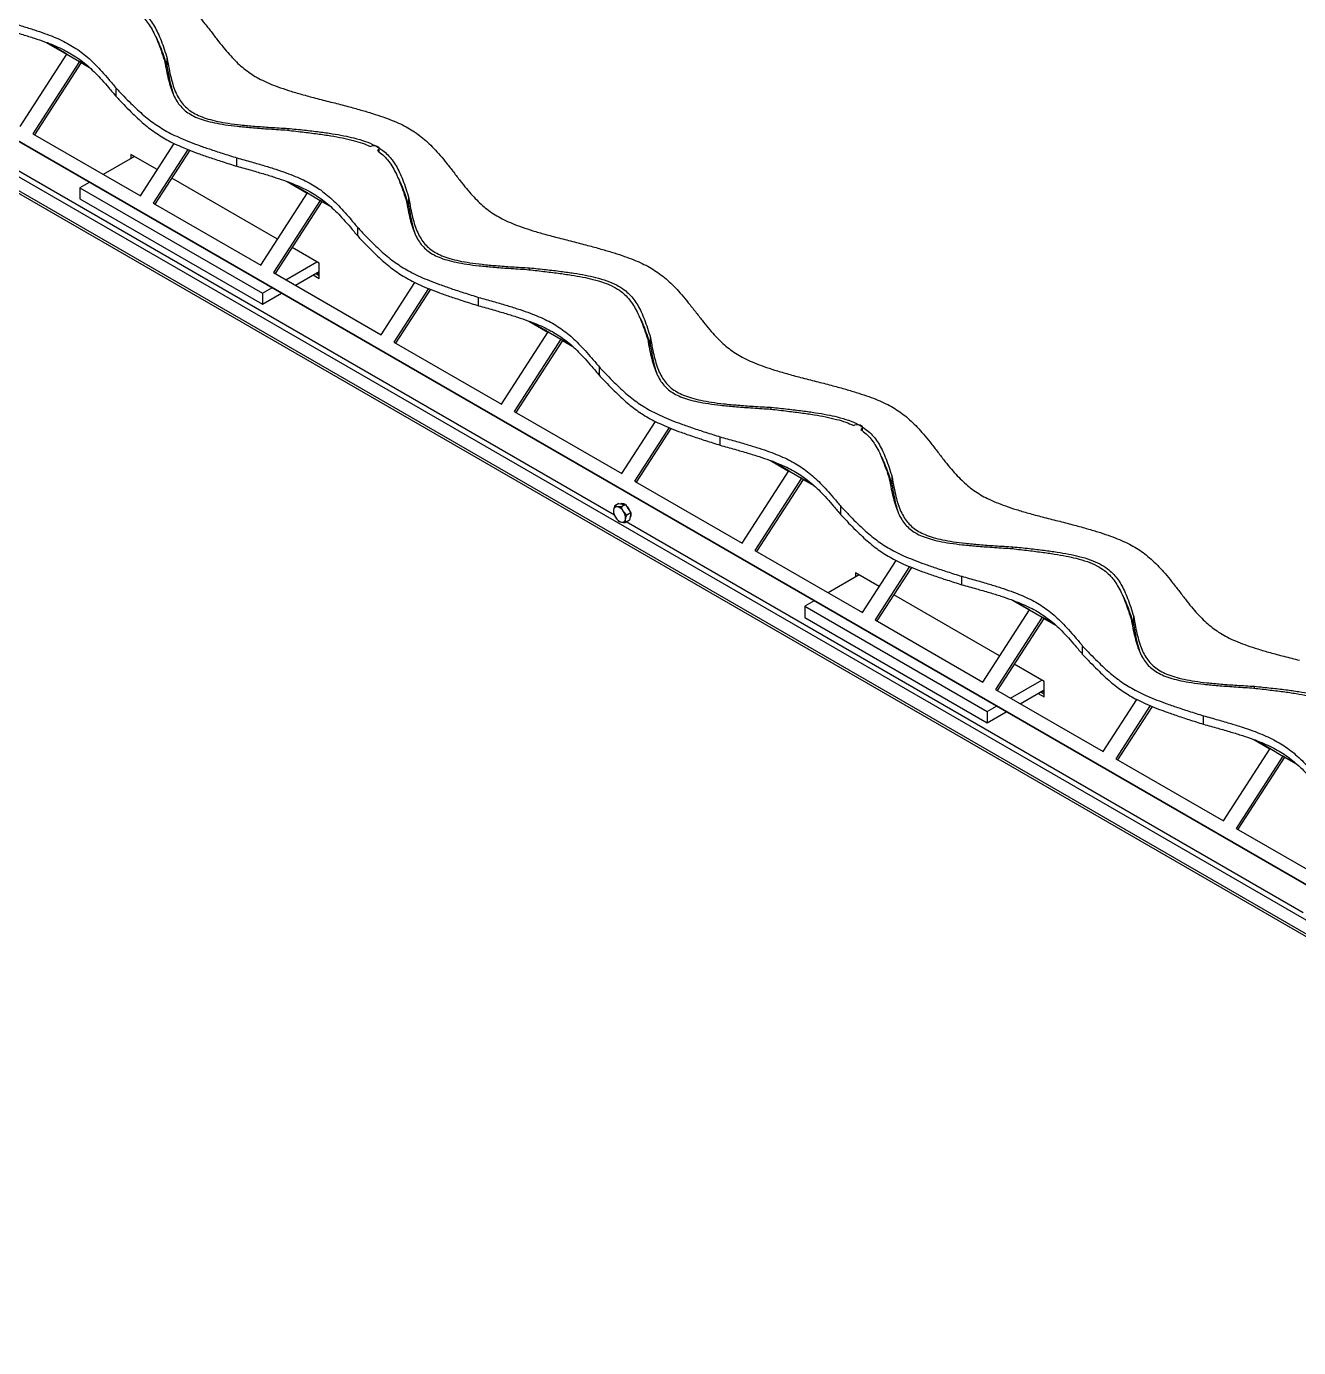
# Model space of a CAD drawing. Header units: millimetres. Extents: x 1364877 to 2662909, y 234189 to 1399913.
# Drawn here: x 1892463 to 1916795, y 285123 to 310395 of the extents above; entities that cross this region are included whole.
import ezdxf

# ---------------------------------------------------------------- set-up
doc = ezdxf.new("R2010")
doc.units = ezdxf.units.MM
doc.header["$LTSCALE"] = 5
doc.header["$MEASUREMENT"] = 0
doc.layers.add('A-CONC-LIN2', color=7, linetype='CONTINUOUS', lineweight=25)

msp = doc.modelspace()

# ---------------------------------------------------------------- linework, layer by layer
at = {"layer": 'A-CONC-LIN2'}
for p, q in [((1873846.5, 318858.7), (1929212.6, 286896.5)), ((1873876.3, 318835), (1929242.3, 286872.8)), ((1875417, 317272.1), (1930783.1, 285310)), ((1930552, 285176.6), (1875185.9, 317138.7)), ((1930552, 285123.2), (1875185.9, 317085.4)), ((1892828.9, 310094.5), (1893231.9, 309861.8)), ((1893235, 309866.6), (1892863.4, 310081.1)), ((1892340.3, 308483.2), (1893235, 309866.6)), ((1893235, 309866.6), (1893480, 309725.2)), ((1893480, 309725.2), (1892585.2, 308341.8)), ((1893509.7, 309701.5), (1892618.1, 308322.8)), ((1893649.1, 309627.6), (1893480, 309725.2)), ((1893509.7, 309701.5), (1893480, 309725.2)), ((1893509.7, 309701.5), (1893670.1, 309608.8)), ((1895156.7, 309612.4), (1895124.5, 309630.9)), ((1895155.7, 309618.4), (1895155.7, 309778.5)), ((1895189.9, 309424), (1895165.8, 309437.9)), ((1895177.4, 309387), (1895199.8, 309374)), ((1894177.8, 309053.9), (1894177.8, 309214)), ((1903712.1, 301044.4), (1890763.7, 308519.4)), ((1892585.2, 308341.8), (1894641.8, 307154.5)), ((1897466.5, 308407.5), (1897466.5, 308444.5)), ((1894641.8, 307154.5), (1895289.4, 308155.9)), ((1899209.4, 307993.2), (1899209.4, 308060.1)), ((1894527.1, 307907.9), (1893932, 307564.3)), ((1894965.4, 307654.8), (1894457.8, 307947.9)), ((1894457.8, 307947.9), (1894457.8, 307867.8)), ((1894504, 307921.2), (1894504, 307894.5)), ((1895551, 308040.2), (1894886.8, 307013.1)), ((1895587.1, 308026.4), (1894919.6, 306994.2)), ((1896488.6, 307719.9), (1896488.6, 307880)), ((1893665.8, 307410.7), (1893487.2, 307307.6)), ((1893487.2, 307307.6), (1893487.2, 307094.1)), ((1893487.2, 307307.6), (1896976.5, 305293.3)), ((1897266.9, 306326.2), (1895243.1, 307494.5)), ((1897450.4, 307426.5), (1897835, 307204.5)), ((1897838.1, 307209.3), (1897484.9, 307413.2)), ((1893487.2, 307094.1), (1896976.5, 305079.8)), ((1896943.4, 305825.9), (1897838.1, 307209.3)), ((1898083, 307067.9), (1897188.3, 305684.5)), ((1897838.1, 307209.3), (1898083, 307067.9)), ((1898270.6, 306959.6), (1898083, 307067.9)), ((1898112.7, 307044.2), (1898083, 307067.9)), ((1899777.2, 306950.4), (1899777.2, 307110.5)), ((1894886.8, 307013.1), (1896943.4, 305825.9)), ((1898112.7, 307044.2), (1897221.1, 305665.6)), ((1898112.7, 307044.2), (1898291.7, 306940.9)), ((1899778.2, 306944.4), (1899746.1, 306963)), ((1898799.4, 306385.9), (1898799.4, 306546)), ((1899811.4, 306756), (1899787.3, 306769.9)), ((1899799, 306719), (1899821.4, 306706.1)), ((1898062.6, 305866.9), (1897544.7, 306165.9)), ((1897421.3, 305550), (1898016.4, 305893.6)), ((1898062.6, 305573.3), (1898062.6, 305866.9)), ((1897188.3, 305684.5), (1899244.9, 304497.2)), ((1897606.1, 305443.3), (1898062.6, 305706.8)), ((1897947, 305640.1), (1898062.6, 305573.3)), ((1898062.6, 305626.7), (1897993.2, 305666.7)), ((1898062.6, 305653.4), (1898016.3, 305680.1)), ((1898062.6, 305660.3), (1898023.4, 305684.1)), ((1902088, 305739.6), (1902088, 305776.5)), ((1896976.5, 305293.3), (1897155.1, 305396.4)), ((1896976.5, 305293.3), (1896976.5, 305079.8)), ((1896976.5, 305079.8), (1897340, 305289.6)), ((1899244.9, 304497.2), (1899891.6, 305497.3)), ((1900152.6, 305380.6), (1899489.8, 304355.8)), ((1900188.3, 305366.2), (1899522.6, 304336.9)), ((1901110.2, 305051.9), (1901110.2, 305212)), ((1901546.4, 303168.6), (1902441.1, 304552)), ((1902072, 304758.6), (1902438, 304547.3)), ((1902441.1, 304552), (1902106.5, 304745.2)), ((1902441.1, 304552), (1902686.1, 304410.6)), ((1899489.8, 304355.8), (1901546.4, 303168.6)), ((1902686.1, 304410.6), (1901791.4, 303027.2)), ((1902715.8, 304386.9), (1901824.2, 303008.3)), ((1902892.2, 304291.7), (1902686.1, 304410.6)), ((1902715.8, 304386.9), (1902686.1, 304410.6)), ((1902715.8, 304386.9), (1902913.2, 304272.9)), ((1904399.7, 304276.5), (1904367.6, 304295)), ((1904398.8, 304282.5), (1904398.8, 304442.6)), ((1904432.9, 304088.1), (1904408.8, 304102)), ((1904420.5, 304051.1), (1904442.9, 304038.1)), ((1903420.9, 303718), (1903420.9, 303878.1)), ((1901791.4, 303027.2), (1903847.9, 301840)), ((1906709.5, 303071.6), (1906709.5, 303108.6)), ((1903847.9, 301840), (1904493.8, 302838.6)), ((1904754.2, 302721.1), (1904092.9, 301698.6)), ((1904789.6, 302706.1), (1904125.7, 301679.6)), ((1905731.7, 302384), (1905731.7, 302544.1)), ((1908452.6, 302657.3), (1908452.6, 302724.2)), ((1906694.1, 302090.3), (1907041.1, 301890)), ((1907044.2, 301894.8), (1906728.7, 302076.9)), ((1906149.5, 300511.3), (1907044.2, 301894.8)), ((1907289.1, 301753.4), (1906394.4, 300369.9)), ((1907044.2, 301894.8), (1907289.1, 301753.4)), ((1907513, 301624.1), (1907289.1, 301753.4)), ((1907318.8, 301729.6), (1907289.1, 301753.4)), ((1909020.3, 301614.5), (1909020.3, 301774.6)), ((1904092.9, 301698.6), (1906149.5, 300511.3)), ((1907318.8, 301729.6), (1906427.2, 300351)), ((1907318.8, 301729.6), (1907534.3, 301605.2)), ((1909021.3, 301608.5), (1908989.2, 301627.1)), ((1903795.3, 301269.2), (1903716.1, 301223.5)), ((1903795.3, 301269.2), (1903858, 301259.2)), ((1903920.8, 301249.1), (1903841.5, 301203.4)), ((1903858, 301259.2), (1903920.8, 301249.1)), ((1903920.8, 301249.1), (1903971.8, 301170)), ((1909054.5, 301420.1), (1909030.4, 301434)), ((1909042.1, 301383.1), (1909064.4, 301370.2)), ((1903692.6, 301085.4), (1903733.2, 301000.3)), ((1903841.5, 301203.4), (1903768.5, 301207.5)), ((1903943.5, 301045.2), (1903882.2, 301118.3)), ((1904022.7, 301090.9), (1903943.5, 301045.2)), ((1903971.8, 301170), (1904022.7, 301090.9)), ((1904011, 301021.9), (1903999.3, 300952.8)), ((1904022.7, 301090.9), (1904011, 301021.9)), ((1908042.5, 301050), (1908042.5, 301210.1)), ((1903794.6, 300927.2), (1903847, 300911.2)), ((1903999.3, 300952.8), (1903920, 300907.1)), ((1916883.5, 293440.7), (1903935, 300915.7)), ((1906394.4, 300369.9), (1908451, 299182.7)), ((1911331.1, 300403.6), (1911331.1, 300440.6)), ((1908451, 299182.7), (1909096, 300179.9)), ((1909355.8, 300061.6), (1908695.9, 299041.3)), ((1909391.2, 300046.6), (1908728.8, 299022.3)), ((1908391.7, 299904), (1907796.6, 299560.4)), ((1908774.6, 299683), (1908322.4, 299944)), ((1908322.4, 299944), (1908322.4, 299864)), ((1908368.6, 299917.3), (1908368.6, 299890.6)), ((1910353.2, 299716), (1910353.2, 299876.1)), ((1911076.1, 298354.3), (1909052.3, 299522.6)), ((1907530.5, 299406.8), (1907351.9, 299303.7)), ((1907351.9, 299303.7), (1907351.9, 299090.2)), ((1907351.9, 299303.7), (1910841.1, 297289.4)), ((1910752.5, 297854), (1911647.2, 299237.5)), ((1911315.1, 299422.7), (1911644.1, 299232.7)), ((1911647.2, 299237.5), (1911349.6, 299409.3)), ((1911647.2, 299237.5), (1911892.2, 299096.1)), ((1907351.9, 299090.2), (1910841.1, 297075.9)), ((1908695.9, 299041.3), (1910752.5, 297854)), ((1911892.2, 299096.1), (1910997.5, 297712.6)), ((1911921.9, 299072.3), (1911030.3, 297693.7)), ((1912135.3, 298955.7), (1911892.2, 299096.1)), ((1911921.9, 299072.3), (1911892.2, 299096.1)), ((1911921.9, 299072.3), (1912156.3, 298937)), ((1913641.9, 298946.5), (1913641.9, 299106.6)), ((1913642.8, 298940.6), (1913610.7, 298959.1)), ((1913676, 298752.2), (1913651.9, 298766.1)), ((1913663.6, 298715.1), (1913686, 298702.2)), ((1912664, 298382), (1912664, 298542.1)), ((1911927.2, 297863), (1911353.8, 298194)), ((1910997.5, 297712.6), (1913054.1, 296525.4)), ((1911285.9, 297546.1), (1911881, 297889.7)), ((1911470.8, 297439.4), (1911927.2, 297702.9)), ((1911927.2, 297569.5), (1911927.2, 297863)), ((1915952.6, 297735.7), (1915952.6, 297772.7)), ((1911811.6, 297636.2), (1911927.2, 297569.5)), ((1911927.2, 297622.8), (1911857.9, 297662.9)), ((1911927.2, 297649.5), (1911881, 297676.2)), ((1911927.2, 297656.5), (1911888, 297680.2)), ((1913054.1, 296525.4), (1913698.4, 297521.7)), ((1910841.1, 297289.4), (1911019.7, 297392.5)), ((1910841.1, 297289.4), (1910841.1, 297075.9)), ((1910841.1, 297075.9), (1911204.6, 297285.7)), ((1913957.4, 297402.1), (1913299, 296384)), ((1913992.8, 297387.1), (1913331.8, 296365)), ((1914974.8, 297048.1), (1914974.8, 297208.2)), ((1915936.6, 296754.7), (1916247.2, 296575.4)), ((1916250.3, 296580.2), (1915971.1, 296741.3)), ((1915355.6, 295196.7), (1916250.3, 296580.2)), ((1916495.2, 296438.8), (1915600.5, 295055.3)), ((1916250.3, 296580.2), (1916495.2, 296438.8)), ((1916756.8, 296287.8), (1916495.2, 296438.8)), ((1916524.9, 296415), (1916495.2, 296438.8)), ((1913299, 296384), (1915355.6, 295196.7)), ((1916524.9, 296415), (1915633.3, 295036.4)), ((1916524.9, 296415), (1916777.9, 296269)), ((1915600.5, 295055.3), (1917657.1, 293868.1))]:
    msp.add_line(p, q, dxfattribs=at)
for points in [[(1899039.1, 308098.4), (1899067, 308110.6), (1899100.5, 308116.3), (1899135.4, 308115), (1899167.2, 308106.6), (1899191.9, 308092.3), (1899206.4, 308074), (1899208.8, 308053.8), (1899198.8, 308034.5), (1899177.6, 308018.4)], [(1908282.3, 302762.5), (1908310.2, 302774.7), (1908343.7, 302780.5), (1908378.5, 302779.1), (1908410.4, 302770.7), (1908435.1, 302756.5), (1908449.6, 302738.1), (1908452, 302717.9), (1908441.9, 302698.6), (1908420.8, 302682.5)], [(1904022.6, 301028.5), (1904012.8, 300999.6), (1904005.3, 300988.6)], [(1904021.4, 301082.8), (1904023.8, 301064.1), (1904022.6, 301028.5)]]:
    msp.add_lwpolyline(points, dxfattribs=at)
for centre, radius, start, end in [((1903859, 301176.5), 89.7, 56.14139, 105.65348), ((1903761.9, 301032.5), 264.5, 14.4017, 50.62963), ((1903915.2, 301127.8), 222.1, 174.66044, 215.01694), ((1903757.4, 301144.9), 63.5, 79.97891, 176.7797), ((1903896.7, 301091.7), 187.3, 209.21215, 254.60568), ((1903718.8, 301026.9), 187.3, 29.2122, 74.60563), ((1903700.3, 300990.8), 222.2, 354.66206, 35.01532), ((1903858, 300973.7), 63.5, 259.98269, 356.77592)]:
    msp.add_arc(centre, radius, start, end, dxfattribs=at)
for points, knots in [([(1893701, 311606.7), (1893796.1, 311582), (1893976.4, 311535.3), (1894230.8, 311465.7), (1894456.6, 311399.2), (1894656.9, 311333.9), (1894835.2, 311267.7), (1894994.6, 311198.6), (1895138.3, 311124.7), (1895271.5, 311042.7), (1895397.2, 310950.2), (1895518.3, 310844.9), (1895637, 310726), (1895757.2, 310591.4), (1895883.2, 310438.8), (1895967.6, 310330.3), (1896012.2, 310272.9)], [0, 0, 0, 0, 0.0921713, 0.1746612, 0.248828, 0.3160913, 0.3779597, 0.43605, 0.4920847, 0.5478604, 0.6079776, 0.6717985, 0.7412089, 0.8179638, 0.9037053, 1, 1, 1, 1]), ([(1892844.9, 311112.5), (1892950.1, 311101.6), (1893149.7, 311081.1), (1893432.3, 311047.8), (1893683.6, 311012.8), (1893906.1, 310974.8), (1894119.4, 310928.4), (1894322.1, 310869.1), (1894509, 310789.3), (1894650.4, 310699.9), (1894757.9, 310604.8), (1894842.6, 310505.4), (1894916.6, 310392.1), (1894982.7, 310263.5), (1895043.4, 310118.2), (1895101.3, 309954.8), (1895136.9, 309839.3), (1895155.7, 309778.5)], [0, 0, 0, 0, 0.08737912, 0.16570613, 0.23582088, 0.29865079, 0.35525537, 0.42205269, 0.48372705, 0.5442729, 0.59246731, 0.64415581, 0.70082894, 0.76374405, 0.83396967, 0.91243968, 1, 1, 1, 1]), ([(1892791.4, 311081.6), (1892897.4, 311069.8), (1893098, 311047.5), (1893381.8, 311012.3), (1893633.2, 310976.3), (1893854.9, 310937.9), (1894066.5, 310891.8), (1894266.8, 310833.4), (1894451, 310755), (1894590, 310667.1), (1894695.6, 310573.3), (1894779.1, 310475), (1894852.8, 310362.5), (1894919.5, 310234.4), (1894981.9, 310089.1), (1895043, 309924.9), (1895081.7, 309808.9), (1895102.2, 309747.6)], [0, 0, 0, 0, 0.08848002, 0.16747932, 0.23789885, 0.30072029, 0.35705449, 0.42319035, 0.48398173, 0.54359428, 0.59115525, 0.64236084, 0.69876043, 0.76166501, 0.83219421, 0.91133706, 1, 1, 1, 1]), ([(1891867.1, 310548), (1891960.3, 310522.2), (1892137.1, 310473.4), (1892386.6, 310400.9), (1892608.3, 310332.1), (1892805.4, 310264.9), (1892981.3, 310197.3), (1893139.2, 310127.4), (1893282.2, 310053.2), (1893415.7, 309971.4), (1893542.5, 309879.7), (1893665.8, 309775.7), (1893787.7, 309658.6), (1893912, 309526.3), (1894043, 309376.6), (1894131.2, 309270.2), (1894177.8, 309214)], [0, 0, 0, 0, 0.09182799, 0.17408318, 0.24813532, 0.31540745, 0.37740065, 0.43570943, 0.49201894, 0.54807751, 0.60844598, 0.67242588, 0.74187358, 0.81853269, 0.90404845, 1, 1, 1, 1]), ([(1891867.1, 310387.9), (1891960.3, 310362.1), (1892137.1, 310313.3), (1892386.6, 310240.8), (1892608.3, 310172), (1892805.4, 310104.8), (1892981.3, 310037.2), (1893139.2, 309967.3), (1893282.2, 309893.1), (1893415.7, 309811.3), (1893542.5, 309719.6), (1893665.8, 309615.6), (1893787.7, 309498.5), (1893912, 309366.2), (1894043, 309216.5), (1894131.2, 309110.1), (1894177.8, 309053.9)], [0, 0, 0, 0, 0.09182799, 0.17408318, 0.24813532, 0.31540745, 0.37740065, 0.43570943, 0.49201894, 0.54807751, 0.60844598, 0.67242588, 0.74187358, 0.81853269, 0.90404845, 1, 1, 1, 1]), ([(1894941.9, 310177.9), (1894954.4, 310154.7), (1894992.3, 310084.1), (1895042.8, 309958), (1895101.5, 309794.7), (1895137, 309679.3), (1895155.7, 309618.4)], [0, 0, 0, 0, 0.1271126, 0.386573, 0.6764937, 1, 1, 1, 1]), ([(1896012.2, 310272.9), (1896054.1, 310217.6), (1896133.4, 310112.6), (1896252, 309964.6), (1896365.4, 309833.3), (1896477.2, 309716.9), (1896591, 309613.4), (1896710.1, 309521), (1896838, 309437.9), (1896980.2, 309361.1), (1897141, 309288.9), (1897324.5, 309219.6), (1897531.9, 309151.9), (1897767.1, 309083.6), (1898033.7, 309012.2), (1898223.2, 308964.5), (1898323.5, 308939.3)], [0, 0, 0, 0, 0.0923097, 0.1748927, 0.2491005, 0.3163509, 0.378156, 0.436142, 0.4920501, 0.5476966, 0.6077024, 0.6714569, 0.7408601, 0.8176703, 0.9035307, 1, 1, 1, 1]), ([(1895102.2, 309747.6), (1895114.3, 309681.7), (1895137.4, 309557.2), (1895177, 309381.2), (1895221.1, 309225.7), (1895272.6, 309089.3), (1895334, 308970.9), (1895407.9, 308868.8), (1895496.8, 308781.4), (1895604.1, 308706.9), (1895732.9, 308643.9), (1895885.6, 308591.4), (1896064.4, 308548), (1896270.7, 308512.3), (1896507.3, 308482.4), (1896777, 308456.9), (1897082.5, 308434), (1897298.6, 308420.6), (1897412.9, 308413.6)], [0, 0, 0, 0, 0.0903773, 0.1707966, 0.2420872, 0.3051745, 0.3611432, 0.4104654, 0.4557562, 0.4988912, 0.5419708, 0.5880547, 0.6382797, 0.6943067, 0.7574734, 0.8288723, 0.9094362, 1, 1, 1, 1]), ([(1895155.7, 309778.5), (1895166.6, 309713.3), (1895187.3, 309589.9), (1895224.8, 309415.1), (1895268, 309260.2), (1895319.7, 309123.7), (1895382, 309004.8), (1895457.4, 308901.9), (1895548.2, 308813.5), (1895657.6, 308737.8), (1895788.4, 308673.6), (1895942.9, 308620), (1896123.2, 308575.7), (1896330.4, 308539.4), (1896567.1, 308509.5), (1896835.8, 308484.5), (1897139.1, 308462.8), (1897353.3, 308450.8), (1897466.5, 308444.5)], [0, 0, 0, 0, 0.08927518, 0.16900151, 0.23995998, 0.3030309, 0.35925805, 0.40905868, 0.45499549, 0.49887167, 0.54269402, 0.58944327, 0.64016066, 0.69644898, 0.75960178, 0.83066936, 0.91054043, 1, 1, 1, 1]), ([(1895155.7, 309618.4), (1895166.7, 309553.2), (1895187.6, 309429.8), (1895222.7, 309260.3), (1895253.8, 309156.7), (1895267.6, 309110.8)], [0, 0, 0, 0, 0.38389845, 0.7267352, 1, 1, 1, 1]), ([(1894177.8, 309214), (1894226.5, 309162.5), (1894318.9, 309064.8), (1894454.8, 308926.6), (1894582.6, 308803.6), (1894705.7, 308693.6), (1894827.6, 308595), (1894951.8, 308505.7), (1895081.4, 308423.9), (1895222.3, 308346.5), (1895378.3, 308271.8), (1895553.6, 308197.9), (1895749.7, 308123.6), (1895970.2, 308046.8), (1896218.9, 307965), (1896395.4, 307909.4), (1896488.6, 307880)], [0, 0, 0, 0, 0.0911778, 0.1729924, 0.2468335, 0.314131, 0.3763703, 0.4351016, 0.4919399, 0.5485398, 0.6093887, 0.6736711, 0.7431866, 0.8196537, 0.9047246, 1, 1, 1, 1]), ([(1894177.8, 309053.9), (1894226.5, 309002.4), (1894318.9, 308904.7), (1894454.8, 308766.5), (1894582.6, 308643.5), (1894705.7, 308533.5), (1894827.6, 308434.9), (1894951.8, 308345.6), (1895081.4, 308263.8), (1895222.3, 308186.4), (1895378.3, 308111.7), (1895553.6, 308037.8), (1895749.7, 307963.5), (1895970.2, 307886.7), (1896218.9, 307804.9), (1896395.4, 307749.3), (1896488.6, 307719.9)], [0, 0, 0, 0, 0.0911778, 0.1729924, 0.2468335, 0.314131, 0.3763703, 0.4351016, 0.4919399, 0.5485398, 0.6093887, 0.6736711, 0.7431866, 0.8196537, 0.9047246, 1, 1, 1, 1]), ([(1898323.5, 308939.3), (1898418.6, 308914.6), (1898598.7, 308867.8), (1898852.9, 308798), (1899078.5, 308731.5), (1899278.7, 308666.1), (1899456.8, 308599.8), (1899616.1, 308530.7), (1899759.8, 308456.7), (1899893.1, 308374.7), (1900018.8, 308282.3), (1900140, 308177.1), (1900258.9, 308058.3), (1900379.3, 307923.8), (1900505.6, 307771.3), (1900590.2, 307663), (1900634.9, 307605.6)], [0, 0, 0, 0, 0.09215572, 0.1746367, 0.24879875, 0.31606363, 0.37793917, 0.43604164, 0.49209058, 0.5478794, 0.60801, 0.67183764, 0.74124882, 0.81799678, 0.9037255, 1, 1, 1, 1]), ([(1897412.9, 308413.6), (1897522.3, 308401.4), (1897728.9, 308378.5), (1898020.6, 308342.1), (1898277.8, 308304.8), (1898506.7, 308264.3), (1898708.9, 308218), (1898888.5, 308165), (1898990.1, 308120), (1899039.1, 308098.4)], [0, 0, 0, 0, 0.1928782, 0.3644232, 0.5167441, 0.6521499, 0.7787401, 0.8932594, 1, 1, 1, 1]), ([(1897466.5, 308444.5), (1897571.7, 308433.7), (1897771.2, 308413.2), (1898053.9, 308379.8), (1898305.2, 308344.9), (1898527.6, 308306.8), (1898741, 308260.5), (1898943.6, 308201.2), (1899130.5, 308121.4), (1899272, 308031.9), (1899379.4, 307936.8), (1899464.1, 307837.4), (1899538.2, 307724.1), (1899604.3, 307595.6), (1899664.9, 307450.3), (1899722.9, 307286.8), (1899758.5, 307171.4), (1899777.2, 307110.5)], [0, 0, 0, 0, 0.0873796, 0.16570619, 0.23582098, 0.29865045, 0.35525554, 0.42205339, 0.48372726, 0.5442726, 0.59246703, 0.64415656, 0.70082923, 0.76374483, 0.83397003, 0.91244008, 1, 1, 1, 1]), ([(1896488.6, 307880), (1896581.9, 307854.2), (1896758.6, 307805.4), (1897008.1, 307732.9), (1897229.8, 307664.1), (1897427, 307596.9), (1897602.9, 307529.4), (1897760.7, 307459.5), (1897903.7, 307385.2), (1898037.2, 307303.5), (1898164.1, 307211.7), (1898287.4, 307107.8), (1898409.2, 306990.7), (1898533.6, 306858.4), (1898664.6, 306708.6), (1898752.8, 306602.3), (1898799.4, 306546)], [0, 0, 0, 0, 0.0918275, 0.1740838, 0.2481355, 0.3154076, 0.3774009, 0.4357102, 0.4920198, 0.5480772, 0.6084469, 0.6724262, 0.741874, 0.8185326, 0.9040489, 1, 1, 1, 1]), ([(1899177.6, 308018.4), (1899213.5, 307991.5), (1899287.7, 307935.8), (1899376.5, 307838), (1899455.5, 307726.5), (1899527, 307596.2), (1899594.2, 307444.8), (1899660.2, 307269.9), (1899701.7, 307145.6), (1899723.7, 307079.6)], [0, 0, 0, 0, 0.1017631, 0.2104209, 0.3297516, 0.4629462, 0.6202837, 0.7984892, 1, 1, 1, 1]), ([(1896488.6, 307719.9), (1896581.9, 307694.1), (1896758.6, 307645.3), (1897008.1, 307572.8), (1897229.8, 307504), (1897427, 307436.8), (1897602.9, 307369.3), (1897760.7, 307299.4), (1897903.7, 307225.1), (1898037.2, 307143.3), (1898164.1, 307051.6), (1898287.4, 306947.6), (1898409.2, 306830.6), (1898533.6, 306698.3), (1898664.6, 306548.5), (1898752.8, 306442.2), (1898799.4, 306385.9)], [0, 0, 0, 0, 0.0918275, 0.1740838, 0.2481355, 0.3154076, 0.3774009, 0.4357102, 0.4920198, 0.5480772, 0.6084469, 0.6724262, 0.741874, 0.8185326, 0.9040489, 1, 1, 1, 1]), ([(1900634.9, 307605.6), (1900676.7, 307550.2), (1900755.8, 307445.1), (1900874.1, 307297), (1900987.3, 307165.5), (1901099, 307049), (1901212.6, 306945.5), (1901331.6, 306853.1), (1901459.5, 306770), (1901601.8, 306693.1), (1901762.7, 306621), (1901946.3, 306551.8), (1902153.9, 306484.2), (1902389.3, 306416), (1902656.2, 306344.8), (1902846, 306297.2), (1902946.4, 306272.1)], [0, 0, 0, 0, 0.0923277, 0.1749227, 0.2491348, 0.3163833, 0.3781799, 0.4361523, 0.4920444, 0.5476737, 0.6076651, 0.6714118, 0.7408136, 0.8176314, 0.9035076, 1, 1, 1, 1]), ([(1899561.9, 307512.9), (1899574.9, 307488.7), (1899613.4, 307417.1), (1899664.4, 307290.1), (1899723, 307126.7), (1899758.5, 307011.3), (1899777.2, 306950.4)], [0, 0, 0, 0, 0.1318733, 0.3899179, 0.6782585, 1, 1, 1, 1]), ([(1899723.7, 307079.6), (1899735.9, 307013.7), (1899758.9, 306889.2), (1899798.5, 306713.2), (1899842.6, 306557.8), (1899894.2, 306421.3), (1899955.5, 306302.9), (1900029.4, 306200.8), (1900118.3, 306113.4), (1900225.6, 306038.9), (1900354.5, 305975.9), (1900507.1, 305923.4), (1900685.9, 305880.1), (1900892.3, 305844.3), (1901128.9, 305814.5), (1901398.6, 305788.9), (1901704, 305766), (1901920.1, 305752.7), (1902034.5, 305745.6)], [0, 0, 0, 0, 0.0903777, 0.170797, 0.2420879, 0.3051752, 0.3611434, 0.4104661, 0.4557563, 0.4988919, 0.5419709, 0.5880553, 0.6382798, 0.6943068, 0.7574735, 0.8288728, 0.9094362, 1, 1, 1, 1]), ([(1899777.2, 307110.5), (1899788.2, 307045.3), (1899808.8, 306921.9), (1899846.3, 306747.1), (1899889.5, 306592.2), (1899941.2, 306455.8), (1900003.5, 306336.9), (1900078.9, 306233.9), (1900169.8, 306145.5), (1900279.1, 306069.9), (1900409.9, 306005.7), (1900564.4, 305952.1), (1900744.7, 305907.8), (1900951.9, 305871.5), (1901188.6, 305841.5), (1901457.3, 305816.5), (1901760.6, 305794.8), (1901974.8, 305782.9), (1902088, 305776.5)], [0, 0, 0, 0, 0.0892752, 0.1690023, 0.2399603, 0.3030312, 0.3592588, 0.4090589, 0.4549957, 0.4988714, 0.5426942, 0.5894434, 0.6401603, 0.6964495, 0.7596014, 0.8306694, 0.9105405, 1, 1, 1, 1]), ([(1899777.2, 306950.4), (1899788.2, 306885.2), (1899809.1, 306761.8), (1899844.3, 306592.3), (1899875.3, 306488.7), (1899889.1, 306442.8)], [0, 0, 0, 0, 0.38389712, 0.72673615, 1, 1, 1, 1]), ([(1898799.4, 306546), (1898848.1, 306494.5), (1898940.4, 306396.8), (1899076.4, 306258.7), (1899204.1, 306135.6), (1899327.3, 306025.7), (1899449.2, 305927), (1899573.3, 305837.7), (1899703, 305755.9), (1899843.8, 305678.5), (1899999.8, 305603.8), (1900175.2, 305529.9), (1900371.2, 305455.7), (1900591.7, 305378.8), (1900840.5, 305297), (1901016.9, 305241.4), (1901110.2, 305212)], [0, 0, 0, 0, 0.0911783, 0.1729934, 0.2468339, 0.3141314, 0.3763706, 0.4351019, 0.4919407, 0.54854, 0.6093889, 0.6736719, 0.7431867, 0.8196538, 0.9047246, 1, 1, 1, 1]), ([(1898799.4, 306385.9), (1898848.1, 306334.4), (1898940.4, 306236.7), (1899076.4, 306098.6), (1899204.1, 305975.5), (1899327.3, 305865.6), (1899449.2, 305766.9), (1899573.3, 305677.6), (1899703, 305595.8), (1899843.8, 305518.4), (1899999.8, 305443.7), (1900175.2, 305369.8), (1900371.2, 305295.6), (1900591.7, 305218.7), (1900840.5, 305136.9), (1901016.9, 305081.3), (1901110.2, 305051.9)], [0, 0, 0, 0, 0.0911783, 0.1729934, 0.2468339, 0.3141314, 0.3763706, 0.4351019, 0.4919407, 0.54854, 0.6093889, 0.6736719, 0.7431867, 0.8196538, 0.9047246, 1, 1, 1, 1]), ([(1902946.4, 306272.1), (1903041.3, 306247.3), (1903221.2, 306200.4), (1903475.1, 306130.5), (1903700.4, 306063.8), (1903900.5, 305998.2), (1904078.5, 305931.9), (1904237.7, 305862.7), (1904381.3, 305788.7), (1904514.7, 305706.8), (1904640.5, 305614.4), (1904761.8, 305509.3), (1904880.9, 305390.6), (1905001.6, 305256.2), (1905128.2, 305104), (1905213, 304995.8), (1905257.9, 304938.5)], [0, 0, 0, 0, 0.0921366, 0.1746035, 0.2487609, 0.3160278, 0.3779125, 0.4360287, 0.4920958, 0.5479041, 0.6080494, 0.6718876, 0.7412997, 0.8180394, 0.9037509, 1, 1, 1, 1]), ([(1902034.5, 305745.6), (1902140.5, 305733.9), (1902341.1, 305711.6), (1902624.9, 305676.4), (1902876.3, 305640.4), (1903097.9, 305602), (1903309.6, 305555.9), (1903509.9, 305497.5), (1903694.1, 305419.1), (1903833.1, 305331.1), (1903938.7, 305237.4), (1904022.2, 305139.1), (1904095.9, 305026.6), (1904162.6, 304898.5), (1904225, 304753.2), (1904286.1, 304589), (1904324.8, 304473), (1904345.2, 304411.7)], [0, 0, 0, 0, 0.08848, 0.1674798, 0.2378988, 0.3007207, 0.3570545, 0.4231903, 0.4839822, 0.5435948, 0.5911552, 0.6423613, 0.6987609, 0.7616655, 0.8321942, 0.9113375, 1, 1, 1, 1]), ([(1902088, 305776.5), (1902193.2, 305765.7), (1902392.8, 305745.2), (1902675.4, 305711.8), (1902926.7, 305676.9), (1903149.1, 305638.9), (1903362.5, 305592.5), (1903565.2, 305533.2), (1903752.1, 305453.4), (1903893.5, 305364), (1904001, 305268.8), (1904085.7, 305169.5), (1904159.7, 305056.2), (1904225.8, 304927.6), (1904286.4, 304782.3), (1904344.4, 304618.8), (1904380, 304503.4), (1904398.8, 304442.6)], [0, 0, 0, 0, 0.0873791, 0.1657066, 0.2358213, 0.2986508, 0.3552558, 0.4220527, 0.4837275, 0.5442729, 0.5924673, 0.6441558, 0.7008294, 0.763744, 0.8339701, 0.9124401, 1, 1, 1, 1]), ([(1901110.2, 305212), (1901203.4, 305186.3), (1901380.1, 305137.5), (1901629.7, 305065), (1901851.4, 304996.2), (1902048.5, 304929), (1902224.4, 304861.4), (1902382.3, 304791.5), (1902525.3, 304717.3), (1902658.8, 304635.5), (1902785.6, 304543.8), (1902908.9, 304439.8), (1903030.8, 304322.7), (1903155.1, 304190.4), (1903286.1, 304040.7), (1903374.3, 303934.3), (1903420.9, 303878.1)], [0, 0, 0, 0, 0.091828, 0.1740832, 0.2481359, 0.315408, 0.3774012, 0.4357094, 0.4920189, 0.5480775, 0.608446, 0.6724264, 0.7418741, 0.8185327, 0.904049, 1, 1, 1, 1]), ([(1901110.2, 305051.9), (1901203.4, 305026.2), (1901380.1, 304977.3), (1901629.7, 304904.9), (1901851.4, 304836.1), (1902048.5, 304768.9), (1902224.4, 304701.3), (1902382.3, 304631.4), (1902525.3, 304557.2), (1902658.8, 304475.4), (1902785.6, 304383.7), (1902908.9, 304279.7), (1903030.8, 304162.6), (1903155.1, 304030.3), (1903286.1, 303880.6), (1903374.3, 303774.2), (1903420.9, 303718)], [0, 0, 0, 0, 0.091828, 0.1740832, 0.2481359, 0.315408, 0.3774012, 0.4357094, 0.4920189, 0.5480775, 0.608446, 0.6724264, 0.7418741, 0.8185327, 0.904049, 1, 1, 1, 1]), ([(1904185, 304841.9), (1904197.5, 304818.7), (1904235.4, 304748.2), (1904285.9, 304622.1), (1904344.6, 304458.8), (1904380.1, 304343.3), (1904398.8, 304282.5)], [0, 0, 0, 0, 0.1271126, 0.3865747, 0.6764953, 1, 1, 1, 1]), ([(1905257.9, 304938.5), (1905300, 304883.3), (1905379.7, 304778.5), (1905498.7, 304630.7), (1905612.5, 304499.6), (1905724.6, 304383.4), (1905838.6, 304280.1), (1905957.8, 304187.8), (1906085.7, 304104.7), (1906227.9, 304027.8), (1906388.6, 303955.6), (1906571.8, 303886.1), (1906778.9, 303818.2), (1907013.6, 303749.7), (1907279.7, 303678), (1907468.8, 303630.1), (1907568.9, 303604.7)], [0, 0, 0, 0, 0.0922796, 0.1748417, 0.2490415, 0.3162955, 0.3781156, 0.4361258, 0.4920627, 0.5477394, 0.6077705, 0.6715393, 0.740943, 0.8177405, 0.9035725, 1, 1, 1, 1]), ([(1904345.2, 304411.7), (1904357.4, 304345.8), (1904380.4, 304221.3), (1904420, 304045.2), (1904464.2, 303889.8), (1904515.7, 303753.4), (1904577.1, 303634.9), (1904650.9, 303532.8), (1904739.8, 303445.4), (1904847.1, 303370.9), (1904976, 303307.9), (1905128.7, 303255.5), (1905307.4, 303212.1), (1905513.8, 303176.3), (1905750.4, 303146.5), (1906020.1, 303121), (1906325.5, 303098), (1906541.6, 303084.7), (1906656, 303077.7)], [0, 0, 0, 0, 0.0903785, 0.1707984, 0.2420889, 0.3051763, 0.3611453, 0.4104666, 0.4557562, 0.498891, 0.5419703, 0.588053, 0.638278, 0.6943049, 0.7574716, 0.8288705, 0.9094354, 1, 1, 1, 1]), ([(1904398.8, 304442.6), (1904409.7, 304377.4), (1904430.4, 304253.9), (1904467.9, 304079.2), (1904511.1, 303924.3), (1904562.7, 303787.8), (1904625.1, 303668.9), (1904700.5, 303566), (1904791.3, 303477.5), (1904900.7, 303401.9), (1905031.5, 303337.7), (1905186, 303284.1), (1905366.2, 303239.8), (1905573.5, 303203.5), (1905810.2, 303173.6), (1906078.9, 303148.6), (1906382.2, 303126.9), (1906596.4, 303114.9), (1906709.5, 303108.6)], [0, 0, 0, 0, 0.0892751, 0.1690014, 0.2399603, 0.3030312, 0.3592579, 0.409059, 0.4549958, 0.4988714, 0.5426943, 0.5894435, 0.6401604, 0.6964487, 0.7596015, 0.8306694, 0.9105405, 1, 1, 1, 1]), ([(1904398.8, 304282.5), (1904409.8, 304217.3), (1904430.7, 304093.9), (1904465.9, 303924.2), (1904497, 303820.5), (1904510.8, 303774.4)], [0, 0, 0, 0, 0.38359604, 0.72616272, 1, 1, 1, 1]), ([(1903420.9, 303878.1), (1903469.6, 303826.6), (1903562, 303728.8), (1903697.9, 303590.7), (1903825.7, 303467.6), (1903948.8, 303357.7), (1904070.7, 303259), (1904194.8, 303169.7), (1904324.5, 303088), (1904465.3, 303010.6), (1904621.4, 302935.9), (1904796.7, 302862), (1904992.7, 302787.7), (1905213.3, 302710.9), (1905462, 302629.1), (1905638.5, 302573.5), (1905731.7, 302544.1)], [0, 0, 0, 0, 0.0911783, 0.1729923, 0.2468339, 0.3141314, 0.3763707, 0.4351019, 0.4919396, 0.54854, 0.6093889, 0.6736708, 0.7431856, 0.8196538, 0.9047246, 1, 1, 1, 1]), ([(1903420.9, 303718), (1903469.6, 303666.5), (1903562, 303568.7), (1903697.9, 303430.6), (1903825.7, 303307.5), (1903948.8, 303197.6), (1904070.7, 303098.9), (1904194.8, 303009.6), (1904324.5, 302927.9), (1904465.3, 302850.5), (1904621.4, 302775.8), (1904796.7, 302701.9), (1904992.7, 302627.6), (1905213.3, 302550.8), (1905462, 302469), (1905638.5, 302413.3), (1905731.7, 302384)], [0, 0, 0, 0, 0.0911783, 0.1729923, 0.2468339, 0.3141314, 0.3763707, 0.4351019, 0.4919396, 0.54854, 0.6093889, 0.6736708, 0.7431856, 0.8196538, 0.9047246, 1, 1, 1, 1]), ([(1907568.9, 303604.7), (1907664.2, 303580.1), (1907844.7, 303533.6), (1908099.4, 303464.1), (1908325.4, 303397.8), (1908526, 303332.6), (1908704.4, 303266.4), (1908863.8, 303197.4), (1909007.5, 303123.5), (1909140.8, 303041.5), (1909266.4, 302949), (1909387.3, 302843.6), (1909505.8, 302724.6), (1909625.7, 302589.7), (1909751.3, 302436.9), (1909835.5, 302328.3), (1909880, 302270.9)], [0, 0, 0, 0, 0.0921913, 0.1746944, 0.2488663, 0.3161273, 0.377986, 0.4360612, 0.492077, 0.5478336, 0.6079343, 0.671745, 0.7411546, 0.8179187, 0.903679, 1, 1, 1, 1]), ([(1906656, 303077.7), (1906765.4, 303065.5), (1906972, 303042.6), (1907263.7, 303006.2), (1907520.9, 302968.9), (1907749.9, 302928.4), (1907952.1, 302882.2), (1908131.7, 302829.1), (1908233.3, 302784.2), (1908282.3, 302762.5)], [0, 0, 0, 0, 0.1928808, 0.3644284, 0.5167507, 0.6521568, 0.7787459, 0.8932627, 1, 1, 1, 1]), ([(1906709.5, 303108.6), (1906814.8, 303097.8), (1907014.3, 303077.3), (1907296.9, 303043.9), (1907548.2, 303009), (1907770.7, 302970.9), (1907984.1, 302924.5), (1908186.7, 302865.2), (1908373.6, 302785.4), (1908515.1, 302696), (1908622.5, 302600.9), (1908707.2, 302501.5), (1908781.3, 302388.2), (1908847.4, 302259.6), (1908908, 302114.3), (1908965.9, 301950.9), (1909001.5, 301835.5), (1909020.3, 301774.6)], [0, 0, 0, 0, 0.08737912, 0.16570568, 0.23582043, 0.2986508, 0.3552549, 0.42205272, 0.48372656, 0.54427293, 0.59246734, 0.64415584, 0.70082848, 0.76374405, 0.83397013, 0.91243925, 1, 1, 1, 1]), ([(1905731.7, 302544.1), (1905824.9, 302518.3), (1906001.7, 302469.5), (1906251.1, 302397), (1906472.8, 302328.2), (1906669.9, 302261), (1906845.8, 302193.4), (1907003.7, 302123.5), (1907146.7, 302049.2), (1907280.2, 301967.4), (1907407, 301875.7), (1907530.3, 301771.8), (1907652.2, 301654.7), (1907776.6, 301522.4), (1907907.6, 301372.7), (1907995.8, 301266.3), (1908042.5, 301210.1)], [0, 0, 0, 0, 0.0918258, 0.1740794, 0.2481303, 0.3154025, 0.3773965, 0.4357074, 0.4920187, 0.5480791, 0.6084492, 0.6724296, 0.7418775, 0.8185365, 0.9040513, 1, 1, 1, 1]), ([(1908420.8, 302682.5), (1908456.7, 302655.6), (1908530.9, 302599.9), (1908619.7, 302502.2), (1908698.6, 302390.7), (1908770.1, 302260.3), (1908837.4, 302108.9), (1908903.3, 301933.9), (1908944.8, 301809.7), (1908966.8, 301743.7)], [0, 0, 0, 0, 0.1017596, 0.2104147, 0.3297439, 0.4629381, 0.6202766, 0.7984842, 1, 1, 1, 1]), ([(1905731.7, 302384), (1905824.9, 302358.2), (1906001.7, 302309.4), (1906251.1, 302236.9), (1906472.8, 302168.1), (1906669.9, 302100.8), (1906845.8, 302033.3), (1907003.7, 301963.4), (1907146.7, 301889.1), (1907280.2, 301807.3), (1907407, 301715.6), (1907530.3, 301611.7), (1907652.2, 301494.6), (1907776.6, 301362.3), (1907907.6, 301212.6), (1907995.8, 301106.2), (1908042.5, 301050)], [0, 0, 0, 0, 0.0918258, 0.1740794, 0.2481303, 0.3154025, 0.3773965, 0.4357074, 0.4920187, 0.5480791, 0.6084492, 0.6724296, 0.7418775, 0.8185365, 0.9040513, 1, 1, 1, 1]), ([(1909880, 302270.9), (1909922, 302215.5), (1910001.6, 302110.8), (1910120.5, 301962.9), (1910234.2, 301831.8), (1910346.2, 301715.5), (1910460.1, 301612.1), (1910579.3, 301519.8), (1910707.3, 301436.8), (1910849.5, 301359.9), (1911010.2, 301287.6), (1911193.4, 301218.2), (1911400.6, 301150.4), (1911635.4, 301081.9), (1911901.7, 301010.3), (1912090.9, 300962.4), (1912191, 300937.1)], [0, 0, 0, 0, 0.09228589, 0.17485402, 0.24905471, 0.31630789, 0.3781244, 0.43612986, 0.49205977, 0.54772821, 0.60775439, 0.67151971, 0.74092327, 0.81772317, 0.90356218, 1, 1, 1, 1]), ([(1908805.4, 302176.1), (1908818.3, 302152.2), (1908856.6, 302080.9), (1908907.5, 301954.1), (1908966.1, 301790.8), (1909001.6, 301675.4), (1909020.3, 301614.5)], [0, 0, 0, 0, 0.1304256, 0.3889029, 0.6777199, 1, 1, 1, 1]), ([(1908966.8, 301743.7), (1908979, 301677.8), (1909002, 301553.3), (1909041.6, 301377.3), (1909085.7, 301221.8), (1909137.3, 301085.4), (1909198.6, 300967), (1909272.5, 300864.9), (1909361.4, 300777.5), (1909468.7, 300703), (1909597.5, 300640), (1909750.2, 300587.5), (1909929, 300544.2), (1910135.4, 300508.4), (1910372, 300478.6), (1910641.6, 300453), (1910947.1, 300430.1), (1911163.2, 300416.8), (1911277.5, 300409.7)], [0, 0, 0, 0, 0.0903769, 0.1707963, 0.2420873, 0.3051746, 0.3611429, 0.4104656, 0.4557559, 0.4988915, 0.5419705, 0.588055, 0.6382795, 0.6943066, 0.7574733, 0.8288726, 0.9094361, 1, 1, 1, 1]), ([(1909020.3, 301774.6), (1909031.2, 301709.4), (1909051.9, 301586), (1909089.4, 301411.2), (1909132.6, 301256.3), (1909184.3, 301119.9), (1909246.6, 301000.9), (1909322, 300898), (1909412.9, 300809.6), (1909522.2, 300733.9), (1909653, 300669.8), (1909807.5, 300616.2), (1909987.8, 300571.9), (1910195, 300535.5), (1910431.7, 300505.6), (1910700.4, 300480.6), (1911003.7, 300458.9), (1911217.9, 300446.9), (1911331.1, 300440.6)], [0, 0, 0, 0, 0.0892752, 0.1690016, 0.2399597, 0.3030306, 0.3592582, 0.4090584, 0.4549962, 0.4988719, 0.5426938, 0.589443, 0.6401609, 0.6964493, 0.7596021, 0.8306693, 0.9105404, 1, 1, 1, 1]), ([(1909020.3, 301614.5), (1909031.3, 301549.3), (1909052.2, 301425.9), (1909087.4, 301256.4), (1909118.4, 301152.8), (1909132.2, 301106.9)], [0, 0, 0, 0, 0.38389845, 0.7267352, 1, 1, 1, 1]), ([(1903694, 301148.5), (1903693.2, 301143.1), (1903689.7, 301120), (1903691.3, 301100.4), (1903692.6, 301085.4)], [0, 0, 0, 0, 0.2318453, 1, 1, 1, 1]), ([(1903716.1, 301223.5), (1903714, 301218), (1903704.1, 301192), (1903698.4, 301167.7), (1903694, 301148.5)], [0, 0, 0, 0, 0.2110009, 1, 1, 1, 1]), ([(1903768.5, 301207.5), (1903767, 301207.7), (1903746, 301211.2), (1903730.5, 301217.6), (1903716.1, 301223.5)], [0, 0, 0, 0, 0.0701993, 1, 1, 1, 1]), ([(1903733.2, 301000.3), (1903734.5, 300998.5), (1903751.8, 300971.8), (1903774, 300948.7), (1903794.6, 300927.2)], [0, 0, 0, 0, 0.0702004, 1, 1, 1, 1]), ([(1903882.2, 301118.3), (1903881, 301120.2), (1903863.9, 301147), (1903852.3, 301176.2), (1903841.5, 301203.4)], [0, 0, 0, 0, 0.0702038, 1, 1, 1, 1]), ([(1903921.5, 300970.2), (1903925.9, 300989.4), (1903931.5, 301013.7), (1903941.4, 301039.7), (1903943.5, 301045.2)], [0, 0, 0, 0, 0.7889921, 1, 1, 1, 1]), ([(1908042.5, 301210.1), (1908091.2, 301158.6), (1908183.5, 301060.9), (1908319.4, 300922.8), (1908447.2, 300799.7), (1908570.4, 300689.8), (1908692.3, 300591.1), (1908816.4, 300501.8), (1908946.1, 300420), (1909086.9, 300342.6), (1909242.9, 300267.9), (1909418.3, 300194), (1909614.3, 300119.8), (1909834.8, 300042.9), (1910083.6, 299961.1), (1910260, 299905.5), (1910353.2, 299876.1)], [0, 0, 0, 0, 0.0911773, 0.1729925, 0.246833, 0.3141306, 0.37637, 0.4351024, 0.4919401, 0.5485395, 0.6093896, 0.6736715, 0.7431864, 0.8196536, 0.9047245, 1, 1, 1, 1]), ([(1908042.5, 301050), (1908091.2, 300998.5), (1908183.5, 300900.8), (1908319.4, 300762.7), (1908447.2, 300639.6), (1908570.4, 300529.7), (1908692.3, 300431), (1908816.4, 300341.7), (1908946.1, 300259.9), (1909086.9, 300182.5), (1909242.9, 300107.8), (1909418.3, 300033.9), (1909614.3, 299959.7), (1909834.8, 299882.8), (1910083.6, 299801), (1910260, 299745.4), (1910353.2, 299716)], [0, 0, 0, 0, 0.0911773, 0.1729925, 0.246833, 0.3141306, 0.37637, 0.4351024, 0.4919401, 0.5485395, 0.6093896, 0.6736715, 0.7431864, 0.8196536, 0.9047245, 1, 1, 1, 1]), ([(1903847, 300911.2), (1903848.5, 300910.9), (1903869.8, 300907.6), (1903895.8, 300907.3), (1903920, 300907.1)], [0, 0, 0, 0, 0.0702028, 1, 1, 1, 1]), ([(1903920, 300907.1), (1903918.8, 300922.1), (1903917.2, 300941.7), (1903920.6, 300964.8), (1903921.5, 300970.2)], [0, 0, 0, 0, 0.7681503, 1, 1, 1, 1]), ([(1912191, 300937.1), (1912286.3, 300912.5), (1912466.7, 300865.8), (1912721.3, 300796.3), (1912947.1, 300730), (1913147.6, 300664.7), (1913325.9, 300598.5), (1913485.4, 300529.4), (1913629.1, 300455.5), (1913762.4, 300373.5), (1913888, 300281), (1914009, 300175.7), (1914127.5, 300056.7), (1914247.6, 299922), (1914373.4, 299769.2), (1914457.6, 299660.7), (1914502.2, 299603.3)], [0, 0, 0, 0, 0.0921828, 0.1746813, 0.2488509, 0.3161129, 0.3779758, 0.4360566, 0.4920817, 0.5478453, 0.607953, 0.671769, 0.7411789, 0.8179382, 0.9036906, 1, 1, 1, 1]), ([(1911277.5, 300409.7), (1911383.6, 300397.9), (1911584.2, 300375.7), (1911868, 300340.4), (1912119.4, 300304.5), (1912341, 300266.1), (1912552.7, 300220), (1912753, 300161.6), (1912937.2, 300083.2), (1913076.2, 299995.2), (1913181.8, 299901.4), (1913265.3, 299803.1), (1913338.9, 299690.7), (1913405.6, 299562.6), (1913468.1, 299417.2), (1913529.2, 299253.1), (1913567.9, 299137.1), (1913588.3, 299075.7)], [0, 0, 0, 0, 0.08848, 0.1674798, 0.2378997, 0.3007207, 0.3570544, 0.4231903, 0.4839822, 0.5435947, 0.5911562, 0.6423613, 0.6987609, 0.7616655, 0.8321951, 0.9113375, 1, 1, 1, 1]), ([(1911331.1, 300440.6), (1911436.3, 300429.8), (1911635.9, 300409.3), (1911918.5, 300375.9), (1912169.8, 300341), (1912392.2, 300303), (1912605.6, 300256.6), (1912808.2, 300197.3), (1912995.1, 300117.5), (1913136.6, 300028.1), (1913244.1, 299932.9), (1913328.8, 299833.5), (1913402.8, 299720.3), (1913468.9, 299591.7), (1913529.5, 299446.4), (1913587.5, 299282.9), (1913623.1, 299167.5), (1913641.9, 299106.6)], [0, 0, 0, 0, 0.0873791, 0.1657066, 0.2358213, 0.2986508, 0.3552558, 0.4220527, 0.4837275, 0.5442729, 0.5924673, 0.6441558, 0.7008294, 0.763744, 0.8339701, 0.9124401, 1, 1, 1, 1]), ([(1910353.2, 299876.1), (1910446.5, 299850.4), (1910623.2, 299801.5), (1910872.8, 299729.1), (1911094.5, 299660.3), (1911291.6, 299593.1), (1911467.5, 299525.5), (1911625.4, 299455.6), (1911768.4, 299381.3), (1911901.9, 299299.6), (1912028.7, 299207.9), (1912152, 299103.9), (1912273.9, 298986.8), (1912398.2, 298854.5), (1912529.2, 298704.7), (1912617.4, 298598.4), (1912664, 298542.1)], [0, 0, 0, 0, 0.091828, 0.1740843, 0.2481359, 0.315408, 0.3774012, 0.4357094, 0.4920201, 0.5480775, 0.608446, 0.6724264, 0.7418741, 0.8185327, 0.904049, 1, 1, 1, 1]), ([(1910353.2, 299716), (1910446.5, 299690.3), (1910623.2, 299641.4), (1910872.8, 299569), (1911094.5, 299500.2), (1911291.6, 299433), (1911467.5, 299365.4), (1911625.4, 299295.5), (1911768.4, 299221.2), (1911901.9, 299139.5), (1912028.7, 299047.8), (1912152, 298943.8), (1912273.9, 298826.7), (1912398.2, 298694.4), (1912529.2, 298544.6), (1912617.4, 298438.3), (1912664, 298382)], [0, 0, 0, 0, 0.091828, 0.1740843, 0.2481359, 0.315408, 0.3774012, 0.4357094, 0.4920201, 0.5480775, 0.608446, 0.6724264, 0.7418741, 0.8185327, 0.904049, 1, 1, 1, 1]), ([(1913428.1, 299506), (1913440.5, 299482.8), (1913478.5, 299412.3), (1913529, 299286.2), (1913587.7, 299122.9), (1913623.1, 299007.4), (1913641.9, 298946.5)], [0, 0, 0, 0, 0.1271126, 0.3865747, 0.6764953, 1, 1, 1, 1]), ([(1914502.2, 299603.3), (1914544.1, 299547.9), (1914623.6, 299443.1), (1914742.4, 299295.2), (1914855.9, 299164), (1914967.9, 299047.6), (1915081.7, 298944.2), (1915200.9, 298851.9), (1915328.8, 298768.8), (1915471, 298691.9), (1915631.8, 298619.7), (1915815.1, 298550.3), (1916022.4, 298482.6), (1916257.4, 298414.2), (1916523.8, 298342.6), (1916713.2, 298294.8), (1916813.3, 298269.5)], [0, 0, 0, 0, 0.0922969, 0.1748705, 0.249075, 0.3163269, 0.3781384, 0.4361347, 0.492055, 0.5477148, 0.6077315, 0.671493, 0.7408962, 0.8177005, 0.9035487, 1, 1, 1, 1]), ([(1913588.3, 299075.7), (1913600.5, 299009.8), (1913623.5, 298885.3), (1913663.2, 298709.3), (1913707.3, 298553.9), (1913758.8, 298417.5), (1913820.2, 298299), (1913894, 298196.9), (1913982.9, 298109.5), (1914090.3, 298035), (1914219.1, 297972.1), (1914371.8, 297919.6), (1914550.6, 297876.2), (1914756.9, 297840.4), (1914993.5, 297810.6), (1915263.2, 297785), (1915568.6, 297762.1), (1915784.7, 297748.8), (1915899.1, 297741.8)], [0, 0, 0, 0, 0.0903777, 0.170797, 0.2420871, 0.3051752, 0.3611435, 0.4104661, 0.4557564, 0.4988909, 0.541971, 0.5880544, 0.6382798, 0.6943068, 0.7574735, 0.828872, 0.9094362, 1, 1, 1, 1]), ([(1913641.9, 299106.6), (1913652.8, 299041.4), (1913673.5, 298918), (1913711, 298743.3), (1913754.2, 298588.4), (1913805.8, 298451.9), (1913868.1, 298333), (1913943.6, 298230), (1914034.4, 298141.6), (1914143.7, 298066), (1914274.6, 298001.8), (1914429.1, 297948.2), (1914609.3, 297903.9), (1914816.6, 297867.6), (1915053.3, 297837.7), (1915322, 297812.6), (1915625.2, 297790.9), (1915839.5, 297779), (1915952.6, 297772.7)], [0, 0, 0, 0, 0.0892752, 0.1690023, 0.2399603, 0.3030312, 0.3592588, 0.4090589, 0.4549957, 0.4988714, 0.5426942, 0.5894434, 0.6401603, 0.6964495, 0.7596014, 0.8306694, 0.9105405, 1, 1, 1, 1]), ([(1913641.9, 298946.5), (1913652.9, 298881.3), (1913673.7, 298757.9), (1913708.9, 298588.5), (1913740, 298484.9), (1913753.8, 298438.9)], [0, 0, 0, 0, 0.38389712, 0.72673615, 1, 1, 1, 1]), ([(1912664, 298542.1), (1912712.7, 298490.6), (1912805.1, 298392.9), (1912941, 298254.8), (1913068.7, 298131.7), (1913191.9, 298021.8), (1913313.8, 297923.1), (1913437.9, 297833.8), (1913567.6, 297752), (1913708.4, 297674.7), (1913864.5, 297599.9), (1914039.8, 297526.1), (1914235.8, 297451.8), (1914456.4, 297375), (1914705.1, 297293.1), (1914881.6, 297237.5), (1914974.8, 297208.2)], [0, 0, 0, 0, 0.0911783, 0.1729923, 0.2468339, 0.3141314, 0.3763707, 0.4351019, 0.4919396, 0.54854, 0.6093889, 0.6736719, 0.7431867, 0.8196538, 0.9047246, 1, 1, 1, 1]), ([(1912664, 298382), (1912712.7, 298330.5), (1912805.1, 298232.8), (1912941, 298094.7), (1913068.7, 297971.6), (1913191.9, 297861.7), (1913313.8, 297763), (1913437.9, 297673.7), (1913567.6, 297591.9), (1913708.4, 297514.6), (1913864.5, 297439.8), (1914039.8, 297365.9), (1914235.8, 297291.7), (1914456.4, 297214.8), (1914705.1, 297133), (1914881.6, 297077.4), (1914974.8, 297048.1)], [0, 0, 0, 0, 0.0911783, 0.1729923, 0.2468339, 0.3141314, 0.3763707, 0.4351019, 0.4919396, 0.54854, 0.6093889, 0.6736719, 0.7431867, 0.8196538, 0.9047246, 1, 1, 1, 1]), ([(1915899.1, 297741.8), (1916005.1, 297730), (1916205.7, 297707.7), (1916489.5, 297672.5), (1916740.9, 297636.5), (1916962.6, 297598.1), (1917174.3, 297552), (1917374.5, 297493.6), (1917558.7, 297415.2), (1917697.7, 297327.3), (1917803.3, 297233.5), (1917886.8, 297135.2), (1917960.5, 297022.7), (1918027.2, 296894.6), (1918089.6, 296749.3), (1918150.8, 296585.1), (1918189.4, 296469.1), (1918209.9, 296407.8)], [0, 0, 0, 0, 0.08848, 0.1674798, 0.2378988, 0.3007198, 0.3570545, 0.4231903, 0.4839812, 0.5435948, 0.5911552, 0.6423613, 0.6987609, 0.7616655, 0.8321942, 0.9113375, 1, 1, 1, 1]), ([(1915952.6, 297772.7), (1916057.9, 297761.8), (1916257.4, 297741.3), (1916540, 297708), (1916791.3, 297673), (1917013.8, 297635), (1917227.1, 297588.6), (1917429.8, 297529.3), (1917616.7, 297449.5), (1917758.1, 297360.1), (1917865.6, 297265), (1917950.3, 297165.6), (1918024.4, 297052.3), (1918090.4, 296923.7), (1918151.1, 296778.4), (1918209, 296615), (1918244.6, 296499.5), (1918263.4, 296438.7)], [0, 0, 0, 0, 0.08737912, 0.16570568, 0.23582134, 0.29865078, 0.35525487, 0.4220527, 0.48372654, 0.54427291, 0.59246732, 0.64415582, 0.70082846, 0.76374403, 0.83397011, 0.91244012, 1, 1, 1, 1]), ([(1914974.8, 297208.2), (1915068, 297182.4), (1915244.8, 297133.6), (1915494.3, 297061.1), (1915716, 296992.3), (1915913.2, 296925.1), (1916089, 296857.5), (1916246.9, 296787.6), (1916389.9, 296713.4), (1916523.4, 296631.6), (1916650.3, 296539.9), (1916773.6, 296435.9), (1916895.4, 296318.8), (1917019.8, 296186.5), (1917150.7, 296036.8), (1917238.9, 295930.4), (1917285.6, 295874.2)], [0, 0, 0, 0, 0.091828, 0.1740832, 0.2481359, 0.315408, 0.3774012, 0.4357094, 0.4920189, 0.5480775, 0.608446, 0.6724253, 0.741873, 0.8185327, 0.904049, 1, 1, 1, 1]), ([(1914974.8, 297048.1), (1915068, 297022.3), (1915244.8, 296973.5), (1915494.3, 296901), (1915716, 296832.2), (1915913.2, 296765), (1916089, 296697.4), (1916246.9, 296627.5), (1916389.9, 296553.3), (1916523.4, 296471.5), (1916650.3, 296379.8), (1916773.6, 296275.8), (1916895.4, 296158.7), (1917019.8, 296026.4), (1917150.7, 295876.7), (1917238.9, 295770.3), (1917285.6, 295714.1)], [0, 0, 0, 0, 0.091828, 0.1740832, 0.2481359, 0.315408, 0.3774012, 0.4357094, 0.4920189, 0.5480775, 0.608446, 0.6724253, 0.741873, 0.8185327, 0.904049, 1, 1, 1, 1])]:
    msp.add_open_spline(points, degree=3, knots=knots, dxfattribs=at)

doc.saveas('drawing.dxf')
